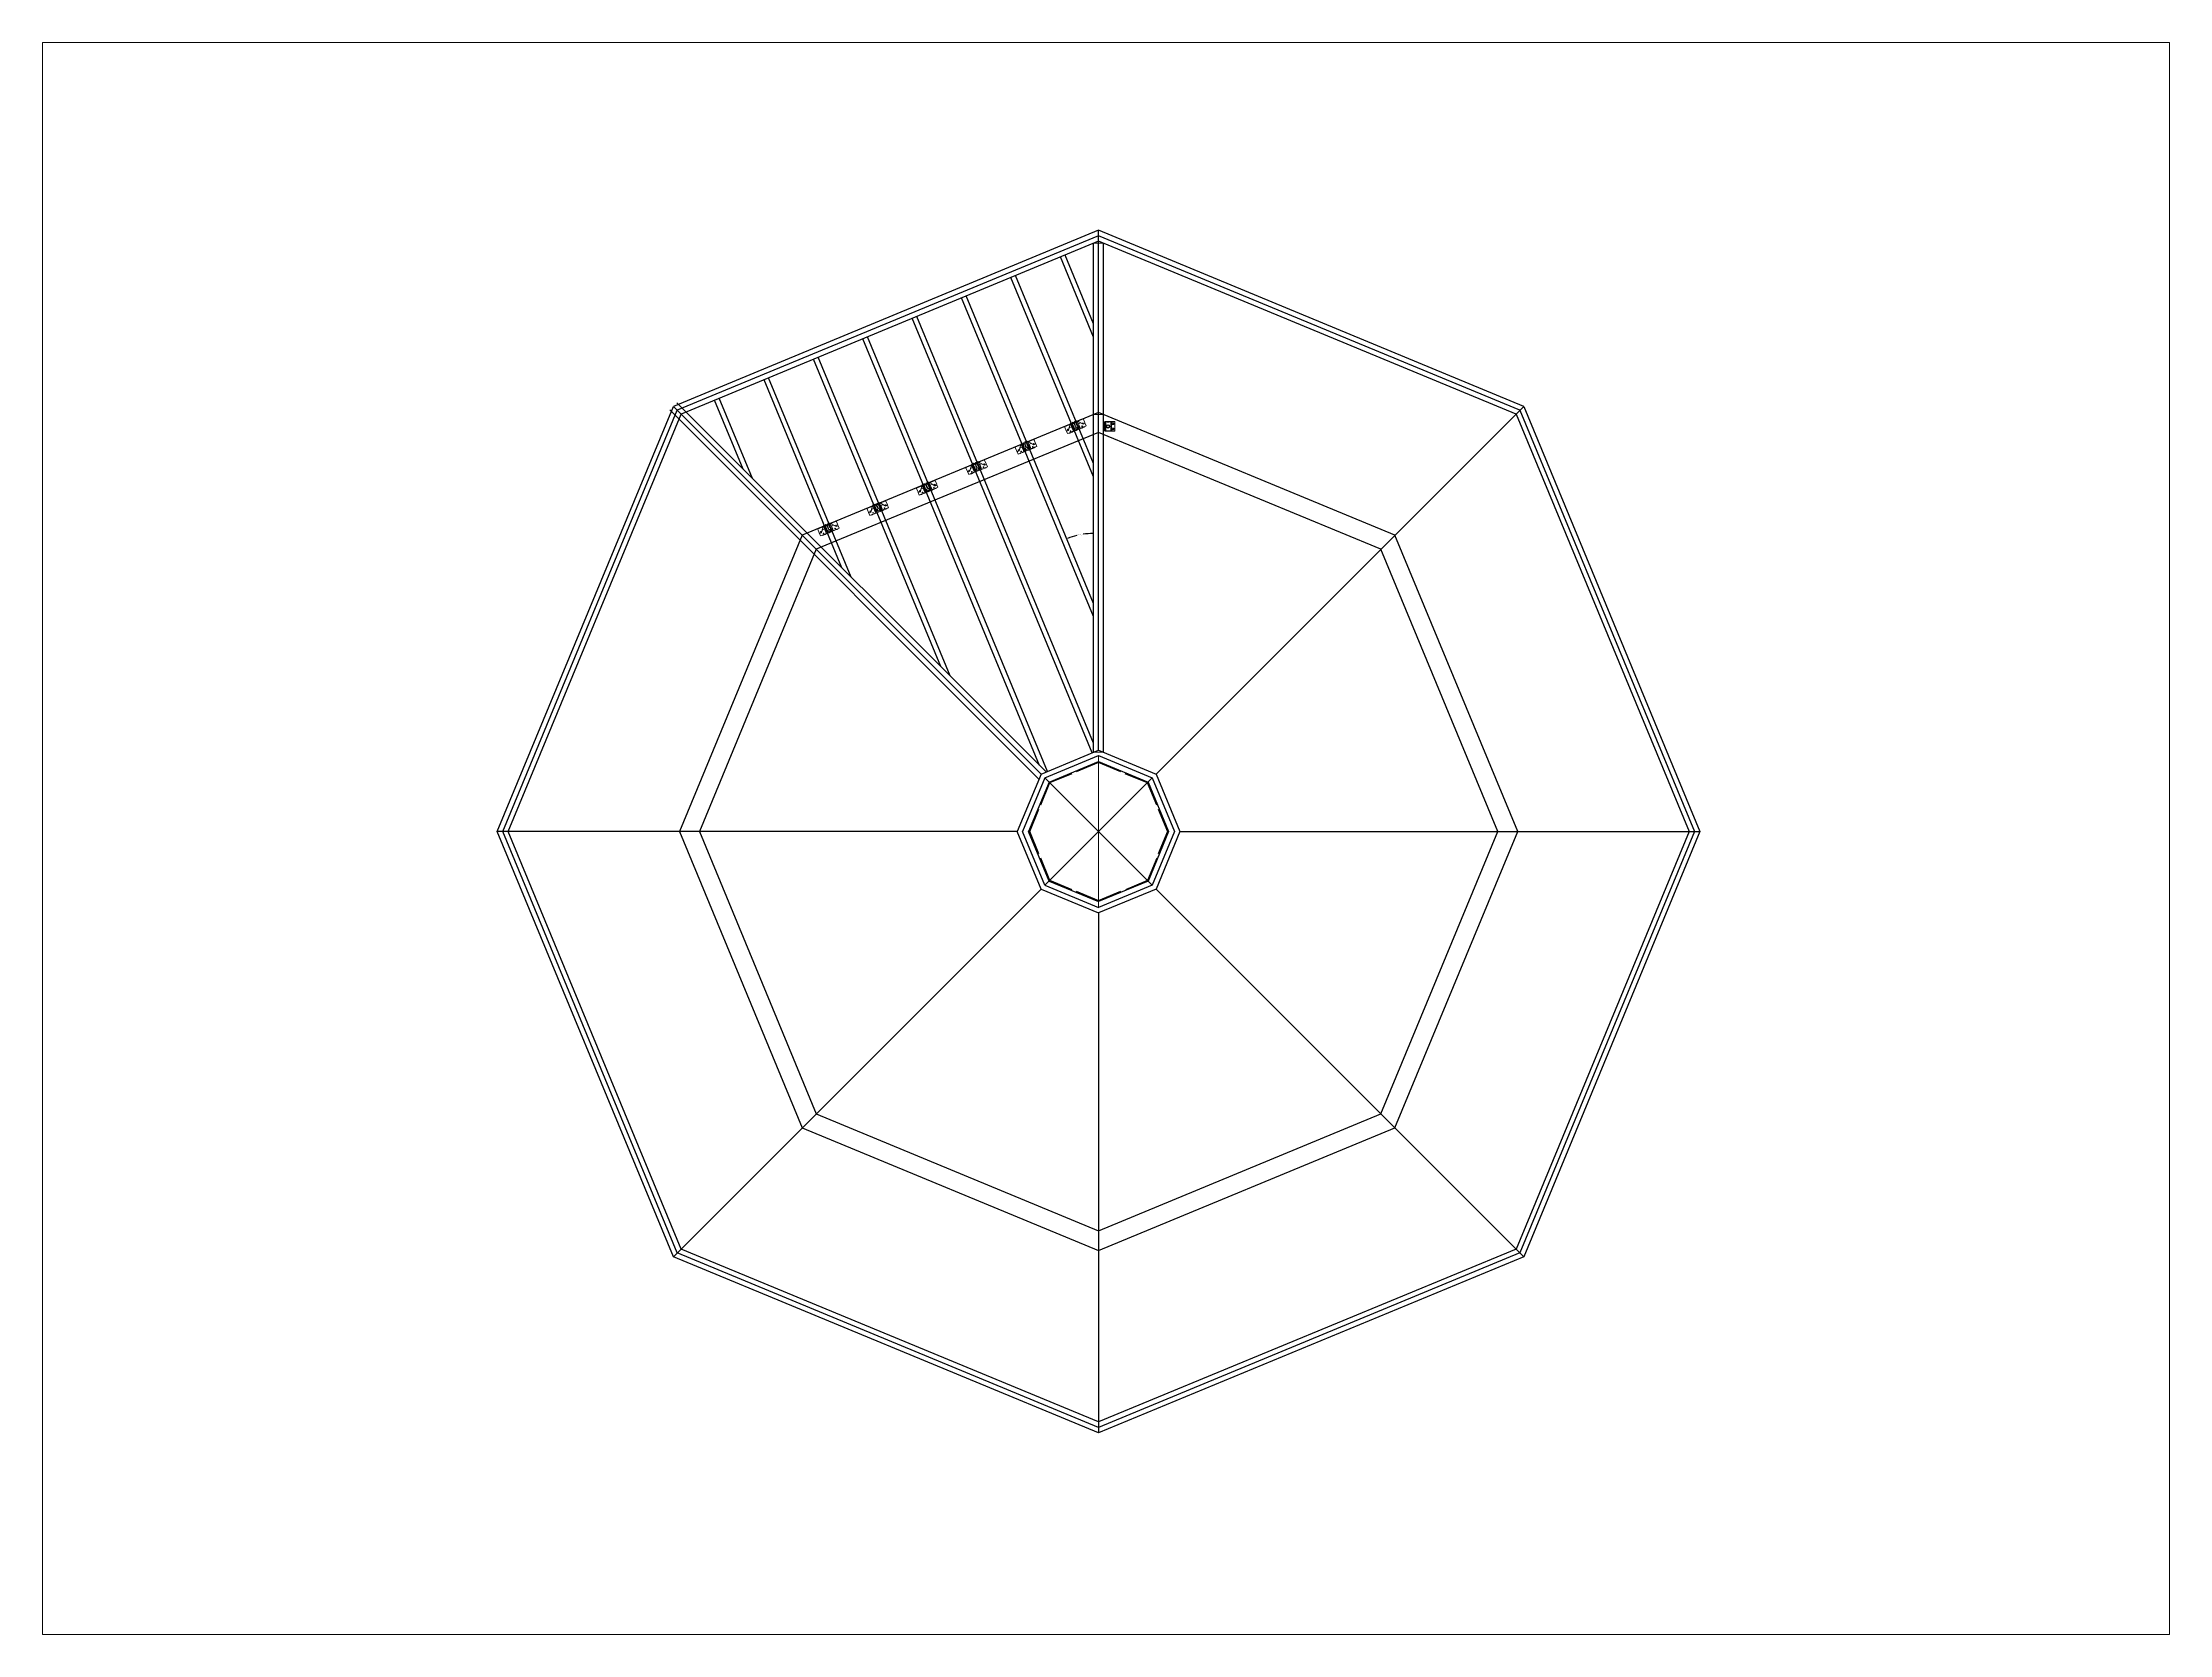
# Paper-space layout 'Octagon' of a CAD drawing. Header units: inches. Extents: x 0 to 10.6, y 0 to 7.9.
# The model-space entities are those that its viewports show. They can reach past a viewport. Long polylines and large blocks are cut down to what shows.
import ezdxf

# ---------------------------------------------------------------- set-up
doc = ezdxf.new("R2010")
doc.units = ezdxf.units.IN
doc.header["$MEASUREMENT"] = 0
doc.linetypes.add('HIDDEN', pattern=[0.375, 0.25, -0.125])
doc.layers.get('0').update_dxf_attribs({"color": 8, "lineweight": 9})
doc.layers.add('DIMENSIONS', color=7, linetype='Continuous')
doc.layers.add('DIMENSIONS @ 1', color=7, linetype='Continuous')
for name, color, linetype, lineweight in [('ROOF BEAMS', 3, 'Continuous', 30), ('SKYLIGHT', 4, 'Continuous', 20), ('STEEL', 5, 'Continuous', 9), ('WALL FRAMING', 7, 'Continuous', 30)]:
    doc.layers.add(name, color=color, linetype=linetype, lineweight=lineweight)
doc.dimstyles.new('Annotative', dxfattribs={"dimscale": 0, "dimtxt": 0.18, "dimasz": 0.18, "dimexe": 0.18, "dimexo": 0.0625, "dimgap": 0.09, "dimtad": 0, "dimtih": 1, "dimtoh": 1, "dimdec": 4, "dimzin": 0, "dimdsep": 46, "dimtxsty": 'Standard', "dimcen": 0.09, "dimadec": 0, "dimazin": 0, "dimtfac": 1, "dimtdec": 4, "dimtofl": 0, "dimtmove": 0, "dimatfit": 3, "dimfxl": 1, "dimtolj": 1, "dimtzin": 0, "dimarcsym": 0})

# ---------------------------------------------------------------- blocks, each defined once
blk = doc.blocks.new('HDU2-t')
for p, q in [((-8.56, 13.91), (-8.56, 16.74)), ((-8.56, 13.91), (-5.66, 13.91)), ((-8.49, 16.18), (-8.49, 16.35)), ((-8.49, 16.35), (-8.49, 16.35)), ((-8.49, 13.91), (-8.49, 16.21)), ((-8.49, 15.35), (-8.49, 15.51)), ((-8.39, 16.85), (-5.83, 16.85)), ((-8.39, 14.85), (-5.83, 14.85)), ((-6.11, 17.22), (-8.11, 17.22)), ((-6.11, 17.15), (-8.11, 17.15)), ((-7.61, 15.97), (-7.61, 15.85)), ((-6.61, 15.97), (-6.61, 15.85)), ((-5.79, 16.18), (-5.74, 16.18)), ((-5.74, 15.51), (-5.79, 15.51)), ((-5.74, 16.35), (-5.74, 16.18)), ((-5.74, 13.91), (-5.74, 16.21)), ((-5.74, 15.51), (-5.74, 15.35)), ((-5.66, 13.91), (-5.66, 16.77))]:
    blk.add_line(p, q)
at = {"linetype": 'HIDDEN'}
for p, q in [((-8.43, 16.18), (-8.49, 16.18)), ((-8.49, 15.51), (-8.43, 15.51)), ((-8.42, 15.53), (-8.42, 16.17)), ((-8.39, 16.6), (-5.83, 16.6)), ((-8.39, 15.1), (-5.83, 15.1)), ((-5.81, 15.53), (-5.81, 16.17))]:
    blk.add_line(p, q, dxfattribs=at)
at = {"lineweight": 9}
for points in [[(-8.49, 16.35), (-8.49, 16.43), (-8.49, 16.51), (-8.49, 16.58), (-8.48, 16.65), (-8.48, 16.71), (-8.47, 16.76), (-8.46, 16.8), (-8.44, 16.83), (-8.42, 16.84), (-8.39, 16.85)], [(-8.39, 14.85), (-8.42, 14.86), (-8.44, 14.87), (-8.46, 14.9), (-8.47, 14.94), (-8.48, 14.99), (-8.48, 15.05), (-8.49, 15.12), (-8.49, 15.19), (-8.49, 15.27), (-8.49, 15.35)], [(-5.83, 16.85), (-5.8, 16.84), (-5.78, 16.83), (-5.77, 16.8), (-5.75, 16.76), (-5.75, 16.71), (-5.74, 16.65), (-5.74, 16.58), (-5.74, 16.51), (-5.74, 16.43), (-5.74, 16.35)], [(-5.74, 15.35), (-5.74, 15.27), (-5.74, 15.19), (-5.74, 15.12), (-5.74, 15.05), (-5.75, 14.99), (-5.75, 14.94), (-5.77, 14.9), (-5.78, 14.87), (-5.8, 14.86), (-5.83, 14.85)]]:
    blk.add_lwpolyline(points, dxfattribs=at)
at = {"linetype": 'HIDDEN', "lineweight": 9}
for points in [[(-8.49, 16.39), (-8.49, 16.43), (-8.49, 16.46), (-8.48, 16.5), (-8.48, 16.53), (-8.47, 16.55), (-8.46, 16.57), (-8.44, 16.59), (-8.42, 16.6), (-8.39, 16.6)], [(-8.39, 15.1), (-8.42, 15.1), (-8.44, 15.11), (-8.46, 15.13), (-8.47, 15.15), (-8.48, 15.17), (-8.48, 15.2), (-8.49, 15.23), (-8.49, 15.27), (-8.49, 15.31)], [(-5.83, 16.6), (-5.8, 16.6), (-5.78, 16.59), (-5.77, 16.57), (-5.75, 16.55), (-5.75, 16.53), (-5.74, 16.5), (-5.74, 16.46), (-5.74, 16.43), (-5.74, 16.39)], [(-5.74, 15.31), (-5.74, 15.27), (-5.74, 15.23), (-5.74, 15.2), (-5.75, 15.17), (-5.75, 15.15), (-5.77, 15.13), (-5.78, 15.11), (-5.8, 15.1), (-5.83, 15.1)]]:
    blk.add_lwpolyline(points, dxfattribs=at)
blk.add_circle((-7.11, 15.91), 0.344)
for centre, radius, start, end in [((-8.11, 16.77), 0.45, 90, 180), ((-8.11, 16.77), 0.375, 90, 180), ((-7.11, 15.97), 0.5, 0, 180), ((-7.11, 15.85), 0.5, 180, 0), ((-6.11, 16.77), 0.45, 0, 90), ((-6.11, 16.77), 0.375, 0, 90)]:
    blk.add_arc(centre, radius, start, end)
at = {"linetype": 'HIDDEN'}
for centre, start, end in [((-8.43, 16.17), 360, 90), ((-8.43, 15.53), 270, 360), ((-5.79, 16.17), 90, 180), ((-5.79, 15.53), 180, 270)]:
    blk.add_arc(centre, 0.0156, start, end, dxfattribs=at)
at = {"extrusion": (0, 0, -1)}
for major_axis in [(0, -0.344), (0, -0.258)]:
    blk.add_ellipse((-7.89, 14.44), major_axis=major_axis, ratio=0.818182, dxfattribs=at)
for major_axis in [(0, -0.344), (0, -0.258)]:
    blk.add_ellipse((-6.34, 14.44), major_axis=major_axis, ratio=0.818182)
blk = doc.blocks.new('VPA2-1-t')
for p, q in [((6.06, 2.29), (0, 2.29)), ((0, 2.23), (0, 2.29)), ((6.06, 2.23), (0, 2.23)), ((0, 2.14), (0, 0.96)), ((0, 0.96), (0.06, 0.85)), ((0, 0), (0, 0.78)), ((0.65, 0.78), (0, 0.78)), ((0, 0), (0.44, 0)), ((0.54, 0.85), (0.06, 0.85)), ((1.25, 1.47), (0.69, 0.8)), ((1.61, 1.99), (0.73, 0.94)), ((0.75, 2.29), (0.75, 2.23)), ((2, 2.35), (0.81, 2.35)), ((1.07, 0.3), (1.07, 0.39)), ((1.24, 0.3), (1.24, 0.39)), ((1.25, 1.47), (1.88, 1.47)), ((1.53, 0.02), (1.86, 0.02)), ((1.8, 2.23), (1.63, 2.11)), ((1.88, 0.41), (1.88, 1.47)), ((1.95, 0.73), (1.88, 0.73)), ((2, 2.15), (1.94, 2.11)), ((1.94, 2.11), (1.94, 0.9)), ((1.95, 0.9), (1.94, 0.9)), ((2, 2.29), (2, 2.45)), ((2.95, 0.28), (2, 0.28)), ((2.06, 0.59), (2.06, 0.28)), ((3.96, 0.81), (2.09, 0.81)), ((2.11, 0.59), (2.11, 0.28)), ((2.19, 2.29), (2.19, 2.45)), ((2.63, 2.35), (2.19, 2.35)), ((2.2, 0.59), (2.2, 0.28)), ((2.25, 0.59), (2.25, 0.28)), ((2.31, 1.16), (2.31, 1.88)), ((2.33, 0.02), (2.66, 0.02)), ((2.36, 1.16), (2.36, 1.88)), ((2.45, 1.16), (2.45, 1.88)), ((2.5, 1.16), (2.5, 1.88)), ((2.56, 0.59), (2.56, 0.28)), ((2.61, 0.59), (2.61, 0.28)), ((2.63, 2.29), (2.63, 2.45)), ((2.76, 2.14), (2.68, 2.14)), ((2.7, 0.59), (2.7, 0.28)), ((2.75, 0.59), (2.75, 0.28)), ((2.81, 2.29), (2.81, 2.45)), ((3.25, 2.35), (2.81, 2.35)), ((2.94, 1.16), (2.94, 1.88)), ((2.98, 1.16), (2.98, 1.88)), ((3.08, 1.16), (3.08, 1.88)), ((4.06, 0.28), (3.11, 0.28)), ((3.13, 1.16), (3.13, 1.88)), ((3.25, 2.29), (3.25, 2.45)), ((3.39, 2.14), (3.3, 2.14)), ((3.31, 0.59), (3.31, 0.28)), ((3.36, 0.59), (3.36, 0.28)), ((3.74, 0.02), (3.41, 0.02)), ((3.44, 2.29), (3.44, 2.45)), ((3.88, 2.35), (3.44, 2.35)), ((3.45, 0.59), (3.45, 0.28)), ((3.5, 0.59), (3.5, 0.28)), ((3.56, 1.16), (3.56, 1.88)), ((3.61, 1.16), (3.61, 1.88)), ((3.7, 1.16), (3.7, 1.88)), ((3.75, 1.16), (3.75, 1.88)), ((3.81, 0.59), (3.81, 0.28)), ((3.86, 0.59), (3.86, 0.28)), ((3.88, 2.29), (3.88, 2.45)), ((3.95, 0.59), (3.95, 0.28)), ((4, 0.59), (4, 0.28)), ((4.06, 2.29), (4.06, 2.45)), ((5.25, 2.35), (4.06, 2.35)), ((4.07, 2.15), (4.13, 2.11)), ((4.13, 0.9), (4.11, 0.9)), ((4.19, 0.73), (4.11, 0.73)), ((4.13, 2.11), (4.13, 0.9)), ((4.19, 0.41), (4.19, 1.47)), ((4.19, 1.47), (4.81, 1.47)), ((4.53, 0.02), (4.2, 0.02)), ((4.26, 2.23), (4.44, 2.11)), ((4.46, 1.99), (5.34, 0.94)), ((4.81, 1.47), (5.37, 0.8)), ((4.82, 0.3), (4.82, 0.39)), ((4.99, 0.3), (4.99, 0.39)), ((5.31, 2.29), (5.31, 2.23)), ((6.06, 0.78), (5.42, 0.78)), ((5.53, 0.85), (5.88, 0.85)), ((5.62, 0), (6.06, 0)), ((5.88, 0.85), (6.06, 0.96)), ((6.06, 2.29), (6.06, 2.23)), ((6.06, 2.14), (6.06, 0.96)), ((6.06, 0), (6.06, 0.78)), ((0.47, -0.03), (0.47, -0.09)), ((0.47, -0.06), (0.71, -0.06)), ((0.47, -0.09), (0.71, -0.09)), ((0.71, -0.06), (0.71, -0.09)), ((0.88, -0.06), (1.45, -0.06)), ((0.88, -0.06), (0.88, -0.09)), ((0.88, -0.09), (1.45, -0.09)), ((1.45, -0.06), (1.45, -0.09)), ((1.95, -0.06), (2.24, -0.06)), ((1.95, -0.06), (1.95, -0.09)), ((1.95, -0.09), (2.24, -0.09)), ((2.24, -0.06), (2.24, -0.09)), ((2.74, -0.06), (3.32, -0.06)), ((2.74, -0.06), (2.74, -0.09)), ((2.74, -0.09), (3.32, -0.09)), ((3.32, -0.06), (3.32, -0.09)), ((3.82, -0.06), (4.12, -0.06)), ((3.82, -0.06), (3.82, -0.09)), ((3.82, -0.09), (4.12, -0.09)), ((4.12, -0.06), (4.12, -0.09)), ((4.62, -0.06), (5.18, -0.06)), ((4.62, -0.06), (4.62, -0.09)), ((4.62, -0.09), (5.18, -0.09)), ((5.18, -0.06), (5.18, -0.09)), ((5.35, -0.06), (5.59, -0.06)), ((5.35, -0.06), (5.35, -0.09)), ((5.35, -0.09), (5.59, -0.09)), ((5.59, -0.03), (5.59, -0.09))]:
    blk.add_line(p, q)
for centre in [(0.56, 1.1), (5.5, 1.1)]:
    blk.add_circle(centre, 0.0855)
for centre, radius, start, end in [((0, 2.23), 0.0855, 270, 0), ((0.44, -0.03), 0.03, 0, 90), ((0.54, 1.1), 0.25, 270, 320), ((0.65, 0.84), 0.06, 270, 320), ((0.8, -0.06), 0.0855, 0, 180), ((0.81, 2.29), 0.0625, 90, 180), ((1.16, 0.38), 0.0855, 0, 180), ((1.16, 0.3), 0.0855, 180, 0), ((1.16, 0.24), 0.0855, 21.33629, 159.12901), ((1.53, -0.06), 0.0855, 90, 180), ((1.68, 2.04), 0.0855, 125, 214.1456), ((1.86, -0.06), 0.0855, 0, 90), ((2, 0.41), 0.125, 180, 270), ((1.95, 0.81), 0.0855, 270, 90), ((2.09, 2.44), 0.0927, 5.82838, 174.17162), ((1.95, 2.22), 0.0855, 305, 1.68555), ((2.16, 0.59), 0.0938, 0, 180), ((2.16, 0.59), 0.0467, 0, 180), ((2.33, -0.06), 0.0855, 90, 180), ((2.33, -0.06), 0.0855, 90, 180), ((2.41, 1.88), 0.0938, 0, 180), ((2.41, 1.16), 0.0938, 180, 0), ((2.41, 1.88), 0.0467, 0, 180), ((2.41, 1.16), 0.0467, 180, 0), ((2.66, 0.59), 0.0938, 0, 180), ((2.68, 2.23), 0.0855, 180, 270), ((2.66, 0.59), 0.0467, 0, 180), ((2.72, 2.44), 0.0927, 5.82838, 174.17162), ((2.66, -0.06), 0.0855, 0, 90), ((2.76, 2.23), 0.0855, 270, 0), ((3.03, 1.88), 0.0938, 0, 180), ((3.03, 1.16), 0.0938, 180, 0), ((3.03, 0.3), 0.0855, 195.58361, 344.41639), ((3.03, 1.88), 0.0467, 0, 180), ((3.03, 1.16), 0.0467, 180, 0), ((3.3, 2.23), 0.0855, 180, 270), ((3.34, 2.44), 0.0927, 5.82838, 174.17162), ((3.41, 0.59), 0.0938, 0, 180), ((3.41, -0.06), 0.0855, 90, 180), ((3.41, 0.59), 0.0467, 0, 180), ((3.38, 2.23), 0.0855, 270, 0), ((3.66, 1.88), 0.0938, 0, 180), ((3.66, 1.16), 0.0938, 180, 0), ((3.66, 1.88), 0.0467, 0, 180), ((3.66, 1.16), 0.0467, 180, 0), ((3.74, -0.06), 0.0855, 0, 90), ((3.91, 0.59), 0.0938, 0, 180), ((3.91, 0.59), 0.0467, 0, 180), ((3.97, 2.44), 0.0927, 5.82838, 174.17162), ((4.11, 0.81), 0.0855, 90, 270), ((4.12, 2.22), 0.0855, 178.31445, 235), ((4.06, 0.41), 0.125, 270, 0), ((4.2, -0.06), 0.0855, 90, 180), ((4.39, 2.04), 0.0855, 325.85445, 55), ((4.53, -0.06), 0.0855, 0, 90), ((4.91, 0.38), 0.0855, 0, 180), ((4.91, 0.3), 0.0855, 180, 0), ((4.91, 0.24), 0.0855, 21.33629, 159.12901), ((5.27, -0.06), 0.0855, 0, 180), ((5.25, 2.29), 0.0625, 0, 90), ((5.53, 1.1), 0.25, 220, 270), ((5.42, 0.84), 0.06, 220, 270), ((5.62, -0.03), 0.03, 90, 180), ((6.06, 2.23), 0.0855, 180, 270), ((0.8, -0.16), 0.129, 48.67242, 131.32758), ((0.8, -0.19), 0.129, 48.67242, 131.32758), ((1.7, -0.89), 0.867, 73.24326, 106.75674), ((1.7, -0.92), 0.867, 73.24326, 106.75674), ((2.49, -0.89), 0.867, 73.24326, 106.75674), ((2.49, -0.92), 0.867, 73.24326, 106.75674), ((3.57, -0.89), 0.867, 73.24326, 106.75674), ((3.57, -0.92), 0.867, 73.24326, 106.75674), ((4.37, -0.89), 0.867, 73.24326, 106.75674), ((4.37, -0.92), 0.867, 73.24326, 106.75674), ((5.27, -0.16), 0.129, 48.67242, 131.32758), ((5.27, -0.19), 0.129, 48.67242, 131.32758)]:
    blk.add_arc(centre, radius, start, end)
blk.add_point((0.63, 1.05))
blk = doc.blocks.new('*D86')
at = {"layer": 'DIMENSIONS', "color": 0, "lineweight": -2}
for start, end in [(103.86975, 112.00712), (90.49288, 98.65389)]:
    blk.add_arc((25391.56, 13782.87), 20.92, start, end, dxfattribs=at)
at = {"layer": 'DIMENSIONS', "color": 0, "lineweight": 9}
for points in [[(25383.73, 13802.24), (25383.71, 13802.3), (25383.55, 13802.2)], [(25391.38, 13803.82), (25391.38, 13803.76), (25391.56, 13803.8)]]:
    blk.add_solid(points, dxfattribs=at)
at = {"layer": 'DIMENSIONS', "color": 0, "lineweight": 9, "insert": (25387.48, 13803.39), "char_height": 0.375, "attachment_point": 5}
blk.add_mtext('\\A1;22.50°', dxfattribs=at)

msp = doc.modelspace()

# ---------------------------------------------------------------- linework, layer by layer
at = {"layer": 'DIMENSIONS', "lineweight": 9}
msp.add_line((25391.56002, 13839.38351), (25394.56002, 13839.38351), dxfattribs=at)
at = {"layer": 'ROOF BEAMS'}
for p, q in [((25378.23104, 13729.40377), (25393.06002, 13735.54614)), ((25393.06002, 13735.54614), (25407.88901, 13729.40377)), ((25378.23104, 13729.40377), (25372.08867, 13714.57479)), ((25407.88901, 13729.40377), (25414.03137, 13714.57479)), ((25378.23104, 13699.74581), (25372.08867, 13714.57479)), ((25414.03137, 13714.57479), (25407.88901, 13699.74581)), ((25378.23104, 13699.74581), (25393.06002, 13693.60344)), ((25407.88901, 13699.74581), (25393.06002, 13693.60344))]:
    msp.add_line(p, q, dxfattribs=at)
at = {"layer": 'SKYLIGHT'}
for p, q in [((25393.06002, 13737.30503), (25393.06002, 13691.84455)), ((25376.98732, 13730.64749), (25409.13273, 13698.50209)), ((25409.13273, 13730.64749), (25376.98732, 13698.50209))]:
    msp.add_line(p, q, dxfattribs=at)
at = {"layer": 'STEEL', "lineweight": 40}
for p, q in [((25385.07707, 13731.98949), (25378.40782, 13729.227)), ((25386.39077, 13732.53364), (25393.06002, 13735.29614)), ((25399.72928, 13732.53364), (25393.06002, 13735.29614)), ((25401.04297, 13731.98949), (25407.71223, 13729.227)), ((25375.64532, 13722.55774), (25378.40782, 13729.227)), ((25410.47472, 13722.55774), (25407.71223, 13729.227)), ((25375.10117, 13721.24405), (25372.33867, 13714.57479)), ((25411.01888, 13721.24405), (25413.78137, 13714.57479)), ((25375.10117, 13707.90553), (25372.33867, 13714.57479)), ((25411.01888, 13707.90553), (25413.78137, 13714.57479)), ((25375.64532, 13706.59184), (25378.40782, 13699.92258)), ((25410.57093, 13706.60295), (25407.83659, 13699.9221)), ((25385.07707, 13697.16009), (25378.40782, 13699.92258)), ((25401.17905, 13697.1315), (25407.83659, 13699.9221)), ((25386.39077, 13696.61594), (25393.06002, 13693.85344)), ((25399.72928, 13696.61594), (25393.06002, 13693.85344))]:
    msp.add_line(p, q, dxfattribs=at)
at = {"layer": 'WALL FRAMING'}
for p, q in [((25393.06002, 13894.53034), (25265.81223, 13841.82258)), ((25393.06002, 13892.90675), (25266.96028, 13840.67453)), ((25393.06002, 13891.28316), (25268.10833, 13839.52648)), ((25391.56002, 13738.30729), (25391.56002, 13890.66184)), ((25393.06002, 13738.92861), (25393.06002, 13894.53316)), ((25520.30781, 13841.82258), (25393.06002, 13894.53034)), ((25519.15976, 13840.67453), (25393.06002, 13892.90675)), ((25518.01171, 13839.52648), (25393.06002, 13891.28316)), ((25394.56002, 13738.30729), (25394.56002, 13890.66184)), ((25391.56002, 13862.57132), (25381.62852, 13886.54808)), ((25391.56002, 13866.49101), (25383.01434, 13887.12211)), ((25391.56002, 13820.7613), (25366.84645, 13880.42515)), ((25391.56002, 13824.68099), (25368.23227, 13880.99917)), ((25391.56002, 13778.95129), (25352.06438, 13874.30221)), ((25391.56002, 13782.87098), (25353.4502, 13874.87624)), ((25391.14777, 13738.13653), (25337.2823, 13868.17928)), ((25391.56002, 13741.06096), (25338.66812, 13868.7533)), ((25375.39213, 13734.364), (25322.50023, 13862.05634)), ((25377.75152, 13732.58762), (25323.88605, 13862.63037)), ((25345.82799, 13763.92815), (25307.71816, 13855.93341)), ((25348.59962, 13761.15651), (25309.10398, 13856.50743)), ((25289.47133, 13820.2848), (25279.53983, 13844.26156)), ((25316.26384, 13793.49229), (25292.93609, 13849.81047)), ((25319.03548, 13790.72065), (25294.32191, 13850.3845)), ((25213.10447, 13714.57479), (25265.81223, 13841.82258)), ((25214.72806, 13714.57479), (25266.96028, 13840.67453)), ((25216.35165, 13714.57479), (25268.10833, 13839.52648)), ((25375.21795, 13730.29554), (25264.74957, 13840.76392)), ((25375.83927, 13731.79554), (25265.81023, 13841.82458)), ((25377.33927, 13732.41686), (25266.8709, 13842.88524)), ((25286.6997, 13823.05644), (25278.15401, 13843.68754)), ((25393.06002, 13840.00483), (25304.36759, 13803.26722)), ((25481.75246, 13803.26722), (25393.06002, 13840.00483)), ((25410.28078, 13731.79554), (25520.30981, 13841.82458)), ((25518.01171, 13839.52648), (25569.7684, 13714.57479)), ((25519.15976, 13840.67453), (25571.39199, 13714.57479)), ((25520.30781, 13841.82258), (25573.01557, 13714.57479)), ((25393.06002, 13834.05168), (25308.57711, 13799.05771)), ((25477.54294, 13799.05771), (25393.06002, 13834.05168)), ((25304.36759, 13803.26722), (25267.62998, 13714.57479)), ((25518.49007, 13714.57479), (25481.75246, 13803.26722)), ((25308.57711, 13799.05771), (25273.58313, 13714.57479)), ((25512.53691, 13714.57479), (25477.54294, 13799.05771)), ((25375.83927, 13731.79554), (25393.06002, 13738.92861)), ((25376.98732, 13730.64749), (25393.06002, 13737.30503)), ((25393.06002, 13738.92861), (25410.28078, 13731.79554)), ((25393.06002, 13737.30503), (25409.13273, 13730.64749)), ((25375.83927, 13731.79554), (25368.7062, 13714.57479)), ((25376.98732, 13730.64749), (25370.32979, 13714.57479)), ((25409.13273, 13730.64749), (25415.79026, 13714.57479)), ((25410.28078, 13731.79554), (25417.41385, 13714.57479)), ((25368.7062, 13714.57479), (25213.10165, 13714.57479)), ((25265.81223, 13587.327), (25213.10447, 13714.57479)), ((25266.96028, 13588.47505), (25214.72806, 13714.57479)), ((25268.10833, 13589.6231), (25216.35165, 13714.57479)), ((25267.62998, 13714.57479), (25304.36759, 13625.88235)), ((25273.58313, 13714.57479), (25308.57711, 13630.09187)), ((25375.83927, 13697.35404), (25368.7062, 13714.57479)), ((25376.98732, 13698.50209), (25370.32979, 13714.57479)), ((25415.79026, 13714.57479), (25409.13273, 13698.50209)), ((25417.41385, 13714.57479), (25410.28078, 13697.35404)), ((25417.41385, 13714.57479), (25573.0184, 13714.57479)), ((25477.54294, 13630.09187), (25512.53691, 13714.57479)), ((25481.75246, 13625.88235), (25518.49007, 13714.57479)), ((25569.7684, 13714.57479), (25518.01171, 13589.6231)), ((25571.39199, 13714.57479), (25519.15976, 13588.47505)), ((25573.01557, 13714.57479), (25520.30781, 13587.327)), ((25376.98732, 13698.50209), (25393.06002, 13691.84455)), ((25409.13273, 13698.50209), (25393.06002, 13691.84455)), ((25375.83927, 13697.35404), (25265.81023, 13587.325)), ((25375.83927, 13697.35404), (25393.06002, 13690.22097)), ((25410.28078, 13697.35404), (25393.06002, 13690.22097)), ((25410.28078, 13697.35404), (25520.30981, 13587.325)), ((25393.06002, 13690.22097), (25393.06002, 13534.61641)), ((25308.57711, 13630.09187), (25393.06002, 13595.0979)), ((25393.06002, 13595.0979), (25477.54294, 13630.09187)), ((25304.36759, 13625.88235), (25393.06002, 13589.14475)), ((25393.06002, 13589.14475), (25481.75246, 13625.88235)), ((25393.06002, 13537.86641), (25268.10833, 13589.6231)), ((25518.01171, 13589.6231), (25393.06002, 13537.86641)), ((25393.06002, 13534.61924), (25265.81223, 13587.327)), ((25393.06002, 13536.24283), (25266.96028, 13588.47505)), ((25519.15976, 13588.47505), (25393.06002, 13536.24283)), ((25520.30781, 13587.327), (25393.06002, 13534.61924))]:
    msp.add_line(p, q, dxfattribs=at)
at = {"layer": 'WALL FRAMING', "lineweight": 9}
for p, q in [((25391.56002, 13890.66184), (25394.56002, 13890.66184)), ((25391.56002, 13738.30729), (25394.56002, 13738.30729))]:
    msp.add_line(p, q, dxfattribs=at)

# ---------------------------------------------------------------- block references
at = {"layer": 'STEEL', "lineweight": 9}
for name, p, rotation in [('VPA2-1-t', (25383.74406, 13833.66821), 22.49999999997719), ('VPA2-1-t', (25368.96199, 13827.54527), 22.49999999997715), ('HDU2-t', (25411.78446, 13842.95848), 90), ('VPA2-1-t', (25354.17991, 13821.42234), 22.49999999997714), ('VPA2-1-t', (25339.39784, 13815.2994), 22.49999999997715), ('VPA2-1-t', (25324.61577, 13809.17647), 22.49999999997719), ('VPA2-1-t', (25309.8337, 13803.05353), 22.49999999997712)]:
    msp.add_blockref(name, p, dxfattribs=dict(at, rotation=rotation))

# ---------------------------------------------------------------- dimensions: what is measured, and where the dimension line sits
at = {"layer": 'DIMENSIONS @ 1', "color": 3, "lineweight": 9}
dim = msp.add_angular_dim_2l(base=(25388.82885, 13803.61627), line1=((25391.56002, 13738.30729), (25391.56002, 13890.66184)), line2=((25391.56002, 13782.87098), (25353.4502, 13874.87624)), dimstyle='Annotative', override={"dimscale": 1, "dimtxt": 0.375, "dimlunit": 4, "dimadec": 2, "dimtix": 0, "dimtofl": 0, "dimtmove": 0, "dimatfit": 3}, dxfattribs=at)
dim.commit()
dim.dimension.update_dxf_attribs({"geometry": '*D86', "text_midpoint": (25387.47789, 13803.39322)})

psp = doc.layouts.new('Octagon')

# ---------------------------------------------------------------- viewports
at = {"layer": 'WALL FRAMING', "color": 3, "lineweight": 9}
psp.add_viewport(center=(5.302, 3.969), size=(10.604, 7.9375), view_center_point=(25395.27356, 13712.51067), view_height=476.4452792, dxfattribs=at)

doc.saveas('drawing.dxf')
